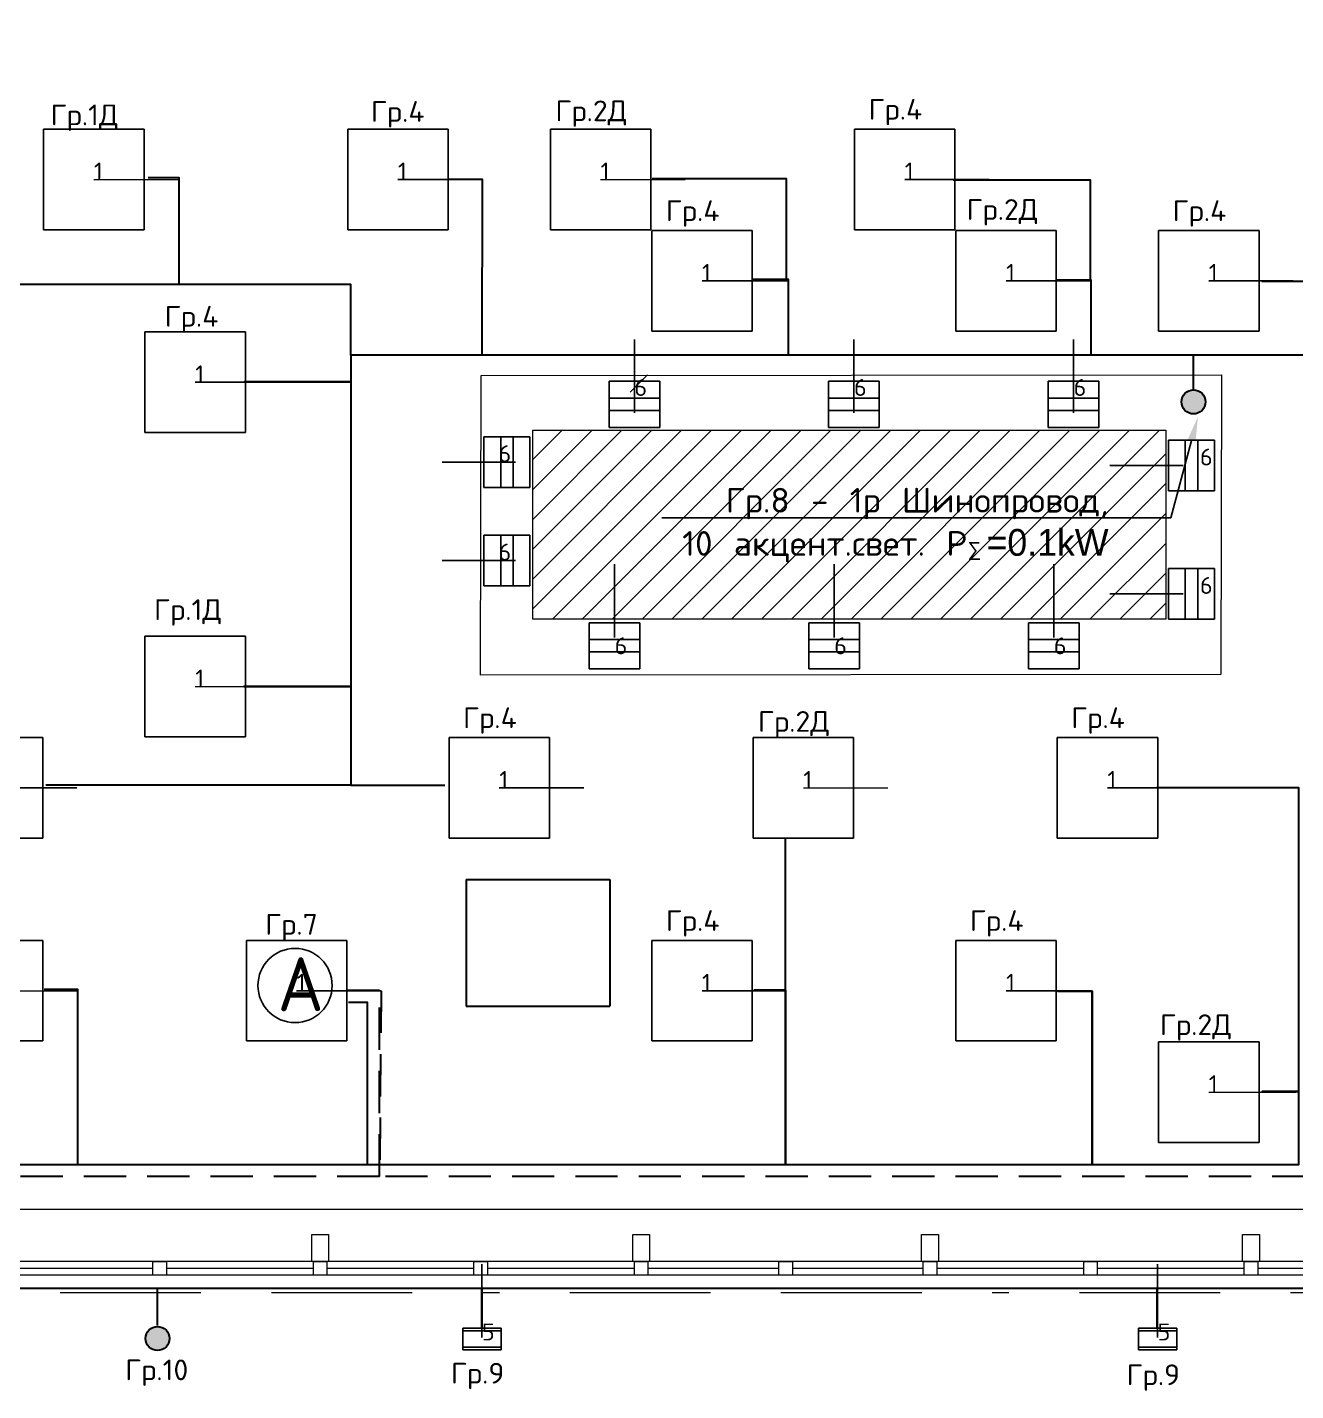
# Model space of a CAD drawing. Header units: metres. Extents: x -472 to 201, y -446 to -235.
# Drawn here: x -449.94 to -442.43, y -330.41 to -322.34 of the extents above; entities that cross this region are included whole.
import ezdxf
from ezdxf import colors
from ezdxf.entities.mleader import LeaderData, LeaderLine
from ezdxf.math import Vec2, Vec3

# ---------------------------------------------------------------- set-up
doc = ezdxf.new("R2010")
doc.units = ezdxf.units.M
doc.header["$MEASUREMENT"] = 0
doc.linetypes.add('( Border )', pattern=[1.751, 0.5, -0.25, 0.5, -0.25, 0.001, -0.25])
doc.linetypes.add('( Hidden )', pattern=[0.375, 0.25, -0.125])
doc.layers.add('_Электрика', color=7, linetype='Continuous', lineweight=15)
for name, color, linetype in [('DLXLUM', 220, 'Continuous'), ('DLXLUMEX', 220, 'Continuous'), ('Электрика', 7, 'Continuous')]:
    doc.layers.add(name, color=color, linetype=linetype)
doc.styles.get("Standard").update_dxf_attribs({"font": 'txt.shx'})

# ---------------------------------------------------------------- blocks, each defined once
blk = doc.blocks.new('*U15')
at = {"color": 7, "linetype": 'Continuous', "lineweight": 30}
for p, q in [((-0.425, 0.375), (-0.425, -0.375)), ((-0.425, 0.375), (0.425, 0.375)), ((0.425, 0.375), (0.425, -0.375)), ((-0.425, -0.375), (0.425, -0.375))]:
    blk.add_line(p, q, dxfattribs=at)
blk = doc.blocks.new('*U144')
for p, q in [((297.5, 297.5), (-297.5, 297.5)), ((-297.5, 297.5), (-297.5, -297.5)), ((-297.5, 297.5), (-297.5, -297.5)), ((-297.5, -297.5), (-297.5, 297.5)), ((-297.5, 297.5), (-297.5, 297.5)), ((297.5, 297.5), (-297.5, 297.5)), ((-297.5, 297.5), (-297.5, 297.5)), ((-297.5, 297.5), (297.5, 297.5)), ((-297.5, -297.5), (-297.5, 297.5)), ((-297.5, 297.5), (297.5, 297.5)), ((297.5, -297.5), (297.5, 297.5)), ((297.5, 297.5), (297.5, 297.5)), ((297.5, -297.5), (297.5, 297.5)), ((297.5, 297.5), (297.5, 297.5)), ((297.5, 297.5), (297.5, -297.5)), ((297.5, 297.5), (297.5, -297.5)), ((-297.5, -297.5), (297.5, -297.5)), ((-297.5, -297.5), (-297.5, -297.5)), ((-297.5, -297.5), (297.5, -297.5)), ((297.5, -297.5), (-297.5, -297.5)), ((-297.5, -297.5), (-297.5, -297.5)), ((297.5, -297.5), (-297.5, -297.5)), ((297.5, -297.5), (297.5, -297.5)), ((297.5, -297.5), (297.5, -297.5))]:
    blk.add_line(p, q)
at = {"color": 1}
blk.add_line((0, 0), (500, 0), dxfattribs=at)
at = {"layer": 'DLXLUMEX', "color": 7}
blk.add_text('1', height=100, dxfattribs=at).set_placement((0, 0))
blk = doc.blocks.new('*U145')
for p, q in [((297.5, 297.5), (-297.5, 297.5)), ((-297.5, 297.5), (-297.5, -297.5)), ((-297.5, 297.5), (-297.5, -297.5)), ((-297.5, -297.5), (-297.5, 297.5)), ((-297.5, 297.5), (-297.5, 297.5)), ((297.5, 297.5), (-297.5, 297.5)), ((-297.5, 297.5), (-297.5, 297.5)), ((-297.5, 297.5), (297.5, 297.5)), ((-297.5, -297.5), (-297.5, 297.5)), ((-297.5, 297.5), (297.5, 297.5)), ((297.5, -297.5), (297.5, 297.5)), ((297.5, 297.5), (297.5, 297.5)), ((297.5, -297.5), (297.5, 297.5)), ((297.5, 297.5), (297.5, 297.5)), ((297.5, 297.5), (297.5, -297.5)), ((297.5, 297.5), (297.5, -297.5)), ((-297.5, -297.5), (297.5, -297.5)), ((-297.5, -297.5), (-297.5, -297.5)), ((-297.5, -297.5), (297.5, -297.5)), ((297.5, -297.5), (-297.5, -297.5)), ((-297.5, -297.5), (-297.5, -297.5)), ((297.5, -297.5), (-297.5, -297.5)), ((297.5, -297.5), (297.5, -297.5)), ((297.5, -297.5), (297.5, -297.5))]:
    blk.add_line(p, q)
at = {"color": 1}
blk.add_line((0, 0), (500, 0), dxfattribs=at)
at = {"layer": 'DLXLUMEX', "color": 7}
blk.add_text('1', height=100, dxfattribs=at).set_placement((0, 0))
blk = doc.blocks.new('*U162')
for p, q in [((297.5, 297.5), (-297.5, 297.5)), ((-297.5, 297.5), (-297.5, -297.5)), ((-297.5, 297.5), (-297.5, -297.5)), ((-297.5, -297.5), (-297.5, 297.5)), ((-297.5, 297.5), (-297.5, 297.5)), ((297.5, 297.5), (-297.5, 297.5)), ((-297.5, 297.5), (-297.5, 297.5)), ((-297.5, 297.5), (297.5, 297.5)), ((-297.5, -297.5), (-297.5, 297.5)), ((-297.5, 297.5), (297.5, 297.5)), ((297.5, -297.5), (297.5, 297.5)), ((297.5, 297.5), (297.5, 297.5)), ((297.5, -297.5), (297.5, 297.5)), ((297.5, 297.5), (297.5, 297.5)), ((297.5, 297.5), (297.5, -297.5)), ((297.5, 297.5), (297.5, -297.5)), ((-297.5, -297.5), (297.5, -297.5)), ((-297.5, -297.5), (-297.5, -297.5)), ((-297.5, -297.5), (297.5, -297.5)), ((297.5, -297.5), (-297.5, -297.5)), ((-297.5, -297.5), (-297.5, -297.5)), ((297.5, -297.5), (-297.5, -297.5)), ((297.5, -297.5), (297.5, -297.5)), ((297.5, -297.5), (297.5, -297.5))]:
    blk.add_line(p, q)
at = {"color": 1}
blk.add_line((0, 0), (500, 0), dxfattribs=at)
at = {"layer": 'DLXLUMEX', "color": 7}
blk.add_text('1', height=100, dxfattribs=at).set_placement((0, 0))
blk = doc.blocks.new('*U167')
for p, q in [((297.5, 297.5), (-297.5, 297.5)), ((-297.5, 297.5), (-297.5, -297.5)), ((-297.5, 297.5), (-297.5, -297.5)), ((-297.5, -297.5), (-297.5, 297.5)), ((-297.5, 297.5), (-297.5, 297.5)), ((297.5, 297.5), (-297.5, 297.5)), ((-297.5, 297.5), (-297.5, 297.5)), ((-297.5, 297.5), (297.5, 297.5)), ((-297.5, -297.5), (-297.5, 297.5)), ((-297.5, 297.5), (297.5, 297.5)), ((297.5, -297.5), (297.5, 297.5)), ((297.5, 297.5), (297.5, 297.5)), ((297.5, -297.5), (297.5, 297.5)), ((297.5, 297.5), (297.5, 297.5)), ((297.5, 297.5), (297.5, -297.5)), ((297.5, 297.5), (297.5, -297.5)), ((-297.5, -297.5), (297.5, -297.5)), ((-297.5, -297.5), (-297.5, -297.5)), ((-297.5, -297.5), (297.5, -297.5)), ((297.5, -297.5), (-297.5, -297.5)), ((-297.5, -297.5), (-297.5, -297.5)), ((297.5, -297.5), (-297.5, -297.5)), ((297.5, -297.5), (297.5, -297.5)), ((297.5, -297.5), (297.5, -297.5))]:
    blk.add_line(p, q)
at = {"color": 1}
blk.add_line((0, 0), (500, 0), dxfattribs=at)
at = {"layer": 'DLXLUMEX', "color": 7}
blk.add_text('1', height=100, dxfattribs=at).set_placement((0, 0))
blk = doc.blocks.new('*U202')
for p, q in [((297.5, 297.5), (-297.5, 297.5)), ((-297.5, 297.5), (-297.5, -297.5)), ((-297.5, 297.5), (-297.5, -297.5)), ((-297.5, -297.5), (-297.5, 297.5)), ((-297.5, 297.5), (-297.5, 297.5)), ((297.5, 297.5), (-297.5, 297.5)), ((-297.5, 297.5), (-297.5, 297.5)), ((-297.5, 297.5), (297.5, 297.5)), ((-297.5, -297.5), (-297.5, 297.5)), ((-297.5, 297.5), (297.5, 297.5)), ((297.5, -297.5), (297.5, 297.5)), ((297.5, 297.5), (297.5, 297.5)), ((297.5, -297.5), (297.5, 297.5)), ((297.5, 297.5), (297.5, 297.5)), ((297.5, 297.5), (297.5, -297.5)), ((297.5, 297.5), (297.5, -297.5)), ((-297.5, -297.5), (297.5, -297.5)), ((-297.5, -297.5), (-297.5, -297.5)), ((-297.5, -297.5), (297.5, -297.5)), ((297.5, -297.5), (-297.5, -297.5)), ((-297.5, -297.5), (-297.5, -297.5)), ((297.5, -297.5), (-297.5, -297.5)), ((297.5, -297.5), (297.5, -297.5)), ((297.5, -297.5), (297.5, -297.5))]:
    blk.add_line(p, q)
at = {"color": 1}
blk.add_line((0, 0), (500, 0), dxfattribs=at)
at = {"layer": 'DLXLUMEX', "color": 7}
blk.add_text('1', height=100, dxfattribs=at).set_placement((0, 0))
blk = doc.blocks.new('*U203')
for p, q in [((297.5, 297.5), (-297.5, 297.5)), ((-297.5, 297.5), (-297.5, -297.5)), ((-297.5, 297.5), (-297.5, -297.5)), ((-297.5, -297.5), (-297.5, 297.5)), ((-297.5, 297.5), (-297.5, 297.5)), ((297.5, 297.5), (-297.5, 297.5)), ((-297.5, 297.5), (-297.5, 297.5)), ((-297.5, 297.5), (297.5, 297.5)), ((-297.5, -297.5), (-297.5, 297.5)), ((-297.5, 297.5), (297.5, 297.5)), ((297.5, -297.5), (297.5, 297.5)), ((297.5, 297.5), (297.5, 297.5)), ((297.5, -297.5), (297.5, 297.5)), ((297.5, 297.5), (297.5, 297.5)), ((297.5, 297.5), (297.5, -297.5)), ((297.5, 297.5), (297.5, -297.5)), ((-297.5, -297.5), (297.5, -297.5)), ((-297.5, -297.5), (-297.5, -297.5)), ((-297.5, -297.5), (297.5, -297.5)), ((297.5, -297.5), (-297.5, -297.5)), ((-297.5, -297.5), (-297.5, -297.5)), ((297.5, -297.5), (-297.5, -297.5)), ((297.5, -297.5), (297.5, -297.5)), ((297.5, -297.5), (297.5, -297.5))]:
    blk.add_line(p, q)
at = {"color": 1}
blk.add_line((0, 0), (500, 0), dxfattribs=at)
at = {"layer": 'DLXLUMEX', "color": 7}
blk.add_text('1', height=100, dxfattribs=at).set_placement((0, 0))
blk = doc.blocks.new('*U204')
for p, q in [((297.5, 297.5), (-297.5, 297.5)), ((-297.5, 297.5), (-297.5, -297.5)), ((-297.5, 297.5), (-297.5, -297.5)), ((-297.5, -297.5), (-297.5, 297.5)), ((-297.5, 297.5), (-297.5, 297.5)), ((297.5, 297.5), (-297.5, 297.5)), ((-297.5, 297.5), (-297.5, 297.5)), ((-297.5, 297.5), (297.5, 297.5)), ((-297.5, -297.5), (-297.5, 297.5)), ((-297.5, 297.5), (297.5, 297.5)), ((297.5, -297.5), (297.5, 297.5)), ((297.5, 297.5), (297.5, 297.5)), ((297.5, -297.5), (297.5, 297.5)), ((297.5, 297.5), (297.5, 297.5)), ((297.5, 297.5), (297.5, -297.5)), ((297.5, 297.5), (297.5, -297.5)), ((-297.5, -297.5), (297.5, -297.5)), ((-297.5, -297.5), (-297.5, -297.5)), ((-297.5, -297.5), (297.5, -297.5)), ((297.5, -297.5), (-297.5, -297.5)), ((-297.5, -297.5), (-297.5, -297.5)), ((297.5, -297.5), (-297.5, -297.5)), ((297.5, -297.5), (297.5, -297.5)), ((297.5, -297.5), (297.5, -297.5))]:
    blk.add_line(p, q)
at = {"color": 1}
blk.add_line((0, 0), (500, 0), dxfattribs=at)
at = {"layer": 'DLXLUMEX', "color": 7}
blk.add_text('1', height=100, dxfattribs=at).set_placement((0, 0))
blk = doc.blocks.new('*U205')
for p, q in [((297.5, 297.5), (-297.5, 297.5)), ((-297.5, 297.5), (-297.5, -297.5)), ((-297.5, 297.5), (-297.5, -297.5)), ((-297.5, -297.5), (-297.5, 297.5)), ((-297.5, 297.5), (-297.5, 297.5)), ((297.5, 297.5), (-297.5, 297.5)), ((-297.5, 297.5), (-297.5, 297.5)), ((-297.5, 297.5), (297.5, 297.5)), ((-297.5, -297.5), (-297.5, 297.5)), ((-297.5, 297.5), (297.5, 297.5)), ((297.5, -297.5), (297.5, 297.5)), ((297.5, 297.5), (297.5, 297.5)), ((297.5, -297.5), (297.5, 297.5)), ((297.5, 297.5), (297.5, 297.5)), ((297.5, 297.5), (297.5, -297.5)), ((297.5, 297.5), (297.5, -297.5)), ((-297.5, -297.5), (297.5, -297.5)), ((-297.5, -297.5), (-297.5, -297.5)), ((-297.5, -297.5), (297.5, -297.5)), ((297.5, -297.5), (-297.5, -297.5)), ((-297.5, -297.5), (-297.5, -297.5)), ((297.5, -297.5), (-297.5, -297.5)), ((297.5, -297.5), (297.5, -297.5)), ((297.5, -297.5), (297.5, -297.5))]:
    blk.add_line(p, q)
at = {"color": 1}
blk.add_line((0, 0), (500, 0), dxfattribs=at)
at = {"layer": 'DLXLUMEX', "color": 7}
blk.add_text('1', height=100, dxfattribs=at).set_placement((0, 0))
blk = doc.blocks.new('*U206')
for p, q in [((297.5, 297.5), (-297.5, 297.5)), ((-297.5, 297.5), (-297.5, -297.5)), ((-297.5, 297.5), (-297.5, -297.5)), ((-297.5, -297.5), (-297.5, 297.5)), ((-297.5, 297.5), (-297.5, 297.5)), ((297.5, 297.5), (-297.5, 297.5)), ((-297.5, 297.5), (-297.5, 297.5)), ((-297.5, 297.5), (297.5, 297.5)), ((-297.5, -297.5), (-297.5, 297.5)), ((-297.5, 297.5), (297.5, 297.5)), ((297.5, -297.5), (297.5, 297.5)), ((297.5, 297.5), (297.5, 297.5)), ((297.5, -297.5), (297.5, 297.5)), ((297.5, 297.5), (297.5, 297.5)), ((297.5, 297.5), (297.5, -297.5)), ((297.5, 297.5), (297.5, -297.5)), ((-297.5, -297.5), (297.5, -297.5)), ((-297.5, -297.5), (-297.5, -297.5)), ((-297.5, -297.5), (297.5, -297.5)), ((297.5, -297.5), (-297.5, -297.5)), ((-297.5, -297.5), (-297.5, -297.5)), ((297.5, -297.5), (-297.5, -297.5)), ((297.5, -297.5), (297.5, -297.5)), ((297.5, -297.5), (297.5, -297.5))]:
    blk.add_line(p, q)
at = {"color": 1}
blk.add_line((0, 0), (500, 0), dxfattribs=at)
at = {"layer": 'DLXLUMEX', "color": 7}
blk.add_text('1', height=100, dxfattribs=at).set_placement((0, 0))
blk = doc.blocks.new('*U207')
for p, q in [((297.5, 297.5), (-297.5, 297.5)), ((-297.5, 297.5), (-297.5, -297.5)), ((-297.5, 297.5), (-297.5, -297.5)), ((-297.5, -297.5), (-297.5, 297.5)), ((-297.5, 297.5), (-297.5, 297.5)), ((297.5, 297.5), (-297.5, 297.5)), ((-297.5, 297.5), (-297.5, 297.5)), ((-297.5, 297.5), (297.5, 297.5)), ((-297.5, -297.5), (-297.5, 297.5)), ((-297.5, 297.5), (297.5, 297.5)), ((297.5, -297.5), (297.5, 297.5)), ((297.5, 297.5), (297.5, 297.5)), ((297.5, -297.5), (297.5, 297.5)), ((297.5, 297.5), (297.5, 297.5)), ((297.5, 297.5), (297.5, -297.5)), ((297.5, 297.5), (297.5, -297.5)), ((-297.5, -297.5), (297.5, -297.5)), ((-297.5, -297.5), (-297.5, -297.5)), ((-297.5, -297.5), (297.5, -297.5)), ((297.5, -297.5), (-297.5, -297.5)), ((-297.5, -297.5), (-297.5, -297.5)), ((297.5, -297.5), (-297.5, -297.5)), ((297.5, -297.5), (297.5, -297.5)), ((297.5, -297.5), (297.5, -297.5))]:
    blk.add_line(p, q)
at = {"color": 1}
blk.add_line((0, 0), (500, 0), dxfattribs=at)
at = {"layer": 'DLXLUMEX', "color": 7}
blk.add_text('1', height=100, dxfattribs=at).set_placement((0, 0))
blk = doc.blocks.new('*U208')
for p, q in [((297.5, 297.5), (-297.5, 297.5)), ((-297.5, 297.5), (-297.5, -297.5)), ((-297.5, 297.5), (-297.5, -297.5)), ((-297.5, -297.5), (-297.5, 297.5)), ((-297.5, 297.5), (-297.5, 297.5)), ((297.5, 297.5), (-297.5, 297.5)), ((-297.5, 297.5), (-297.5, 297.5)), ((-297.5, 297.5), (297.5, 297.5)), ((-297.5, -297.5), (-297.5, 297.5)), ((-297.5, 297.5), (297.5, 297.5)), ((297.5, -297.5), (297.5, 297.5)), ((297.5, 297.5), (297.5, 297.5)), ((297.5, -297.5), (297.5, 297.5)), ((297.5, 297.5), (297.5, 297.5)), ((297.5, 297.5), (297.5, -297.5)), ((297.5, 297.5), (297.5, -297.5)), ((-297.5, -297.5), (297.5, -297.5)), ((-297.5, -297.5), (-297.5, -297.5)), ((-297.5, -297.5), (297.5, -297.5)), ((297.5, -297.5), (-297.5, -297.5)), ((-297.5, -297.5), (-297.5, -297.5)), ((297.5, -297.5), (-297.5, -297.5)), ((297.5, -297.5), (297.5, -297.5)), ((297.5, -297.5), (297.5, -297.5))]:
    blk.add_line(p, q)
at = {"color": 1}
blk.add_line((0, 0), (500, 0), dxfattribs=at)
at = {"layer": 'DLXLUMEX', "color": 7}
blk.add_text('1', height=100, dxfattribs=at).set_placement((0, 0))
blk = doc.blocks.new('*U20')
for p, q in [((297.5, 297.5), (-297.5, 297.5)), ((-297.5, 297.5), (-297.5, -297.5)), ((-297.5, 297.5), (-297.5, -297.5)), ((-297.5, -297.5), (-297.5, 297.5)), ((-297.5, 297.5), (-297.5, 297.5)), ((297.5, 297.5), (-297.5, 297.5)), ((-297.5, 297.5), (-297.5, 297.5)), ((-297.5, 297.5), (297.5, 297.5)), ((-297.5, -297.5), (-297.5, 297.5)), ((-297.5, 297.5), (297.5, 297.5)), ((297.5, -297.5), (297.5, 297.5)), ((297.5, 297.5), (297.5, 297.5)), ((297.5, -297.5), (297.5, 297.5)), ((297.5, 297.5), (297.5, 297.5)), ((297.5, 297.5), (297.5, -297.5)), ((297.5, 297.5), (297.5, -297.5)), ((-297.5, -297.5), (297.5, -297.5)), ((-297.5, -297.5), (-297.5, -297.5)), ((-297.5, -297.5), (297.5, -297.5)), ((297.5, -297.5), (-297.5, -297.5)), ((-297.5, -297.5), (-297.5, -297.5)), ((297.5, -297.5), (-297.5, -297.5)), ((297.5, -297.5), (297.5, -297.5)), ((297.5, -297.5), (297.5, -297.5))]:
    blk.add_line(p, q)
at = {"color": 1}
blk.add_line((0, 0), (500, 0), dxfattribs=at)
at = {"layer": 'DLXLUMEX', "color": 7}
blk.add_text('1', height=100, dxfattribs=at).set_placement((0, 0))
blk = doc.blocks.new('*U21')
for p, q in [((297.5, 297.5), (-297.5, 297.5)), ((-297.5, 297.5), (-297.5, -297.5)), ((-297.5, 297.5), (-297.5, -297.5)), ((-297.5, -297.5), (-297.5, 297.5)), ((-297.5, 297.5), (-297.5, 297.5)), ((297.5, 297.5), (-297.5, 297.5)), ((-297.5, 297.5), (-297.5, 297.5)), ((-297.5, 297.5), (297.5, 297.5)), ((-297.5, -297.5), (-297.5, 297.5)), ((-297.5, 297.5), (297.5, 297.5)), ((297.5, -297.5), (297.5, 297.5)), ((297.5, 297.5), (297.5, 297.5)), ((297.5, -297.5), (297.5, 297.5)), ((297.5, 297.5), (297.5, 297.5)), ((297.5, 297.5), (297.5, -297.5)), ((297.5, 297.5), (297.5, -297.5)), ((-297.5, -297.5), (297.5, -297.5)), ((-297.5, -297.5), (-297.5, -297.5)), ((-297.5, -297.5), (297.5, -297.5)), ((297.5, -297.5), (-297.5, -297.5)), ((-297.5, -297.5), (-297.5, -297.5)), ((297.5, -297.5), (-297.5, -297.5)), ((297.5, -297.5), (297.5, -297.5)), ((297.5, -297.5), (297.5, -297.5))]:
    blk.add_line(p, q)
at = {"color": 1}
blk.add_line((0, 0), (500, 0), dxfattribs=at)
at = {"layer": 'DLXLUMEX', "color": 7}
blk.add_text('1', height=100, dxfattribs=at).set_placement((0, 0))
blk = doc.blocks.new('*U22')
for p, q in [((297.5, 297.5), (-297.5, 297.5)), ((-297.5, 297.5), (-297.5, -297.5)), ((-297.5, 297.5), (-297.5, -297.5)), ((-297.5, -297.5), (-297.5, 297.5)), ((-297.5, 297.5), (-297.5, 297.5)), ((297.5, 297.5), (-297.5, 297.5)), ((-297.5, 297.5), (-297.5, 297.5)), ((-297.5, 297.5), (297.5, 297.5)), ((-297.5, 297.5), (297.5, 297.5)), ((-297.5, -297.5), (-297.5, 297.5)), ((297.5, -297.5), (297.5, 297.5)), ((297.5, 297.5), (297.5, 297.5)), ((297.5, 297.5), (297.5, 297.5)), ((297.5, 297.5), (297.5, -297.5)), ((297.5, -297.5), (297.5, 297.5)), ((297.5, 297.5), (297.5, -297.5)), ((-297.5, -297.5), (297.5, -297.5)), ((-297.5, -297.5), (-297.5, -297.5)), ((-297.5, -297.5), (297.5, -297.5)), ((297.5, -297.5), (-297.5, -297.5)), ((-297.5, -297.5), (-297.5, -297.5)), ((297.5, -297.5), (-297.5, -297.5)), ((297.5, -297.5), (297.5, -297.5)), ((297.5, -297.5), (297.5, -297.5))]:
    blk.add_line(p, q)
at = {"color": 1}
blk.add_line((0, 0), (500, 0), dxfattribs=at)
at = {"layer": 'DLXLUMEX', "color": 7}
blk.add_text('1', height=100, dxfattribs=at).set_placement((0, 0))
blk = doc.blocks.new('*U39')
at = {"color": 1}
blk.add_line((0, -100), (0, 333), dxfattribs=at)
for p, q in [((150, 86.6), (-150, 86.6)), ((-150, 86.6), (-150, -86.6)), ((-150, -86.6), (-150, 86.6)), ((-150, 86.6), (-150, -13.4)), ((-150, -13.4), (-150, 86.6)), ((-150, 86.6), (150, 86.6)), ((150, -86.6), (150, 86.6)), ((150, 86.6), (150, -13.4)), ((150, -13.4), (150, 86.6)), ((150, 86.6), (150, -86.6)), ((-150, -13.4), (-150, -186.6)), ((150, -13.4), (-150, -13.4)), ((-150, -186.6), (-150, -13.4)), ((-150, -13.4), (150, -13.4)), ((150, -186.6), (150, -13.4)), ((150, -13.4), (150, -186.6)), ((-150, -86.6), (150, -86.6)), ((150, -86.6), (-150, -86.6)), ((-150, -86.6), (-150, -186.6)), ((-150, -186.6), (-150, -86.6)), ((150, -186.6), (150, -86.6)), ((150, -86.6), (150, -186.6)), ((-150, -186.6), (150, -186.6)), ((150, -186.6), (-150, -186.6))]:
    blk.add_line(p, q)
at = {"layer": 'DLXLUMEX', "color": 7}
blk.add_text('6', height=100, dxfattribs=at).set_placement((0, 0))
blk = doc.blocks.new('*U40')
at = {"color": 1}
blk.add_line((0, -100), (0, 333), dxfattribs=at)
for p, q in [((150, 86.6), (-150, 86.6)), ((-150, 86.6), (-150, -86.6)), ((-150, -86.6), (-150, 86.6)), ((-150, 86.6), (-150, -13.4)), ((-150, -13.4), (-150, 86.6)), ((-150, 86.6), (150, 86.6)), ((150, -86.6), (150, 86.6)), ((150, 86.6), (150, -13.4)), ((150, -13.4), (150, 86.6)), ((150, 86.6), (150, -86.6)), ((-150, -13.4), (-150, -186.6)), ((150, -13.4), (-150, -13.4)), ((-150, -186.6), (-150, -13.4)), ((-150, -13.4), (150, -13.4)), ((150, -186.6), (150, -13.4)), ((150, -13.4), (150, -186.6)), ((-150, -86.6), (150, -86.6)), ((150, -86.6), (-150, -86.6)), ((-150, -86.6), (-150, -186.6)), ((-150, -186.6), (-150, -86.6)), ((150, -186.6), (150, -86.6)), ((150, -86.6), (150, -186.6)), ((-150, -186.6), (150, -186.6)), ((150, -186.6), (-150, -186.6))]:
    blk.add_line(p, q)
at = {"layer": 'DLXLUMEX', "color": 7}
blk.add_text('6', height=100, dxfattribs=at).set_placement((0, 0))
blk = doc.blocks.new('*U42')
at = {"color": 1}
blk.add_line((0, -100), (0, 333), dxfattribs=at)
for p, q in [((150, 86.6), (-150, 86.6)), ((-150, 86.6), (-150, -86.6)), ((-150, -86.6), (-150, 86.6)), ((-150, 86.6), (-150, -13.4)), ((-150, -13.4), (-150, 86.6)), ((-150, 86.6), (150, 86.6)), ((150, -86.6), (150, 86.6)), ((150, 86.6), (150, -13.4)), ((150, -13.4), (150, 86.6)), ((150, 86.6), (150, -86.6)), ((-150, -13.4), (-150, -186.6)), ((150, -13.4), (-150, -13.4)), ((-150, -186.6), (-150, -13.4)), ((-150, -13.4), (150, -13.4)), ((150, -186.6), (150, -13.4)), ((150, -13.4), (150, -186.6)), ((-150, -86.6), (150, -86.6)), ((150, -86.6), (-150, -86.6)), ((-150, -86.6), (-150, -186.6)), ((-150, -186.6), (-150, -86.6)), ((150, -186.6), (150, -86.6)), ((150, -86.6), (150, -186.6)), ((-150, -186.6), (150, -186.6)), ((150, -186.6), (-150, -186.6))]:
    blk.add_line(p, q)
at = {"layer": 'DLXLUMEX', "color": 7}
blk.add_text('6', height=100, dxfattribs=at).set_placement((0, 0))
blk = doc.blocks.new('*U43')
at = {"color": 1}
blk.add_line((0, 100), (0, 533), dxfattribs=at)
for p, q in [((-150, 86.6), (-150, 186.6)), ((-150, 186.6), (-150, 13.4)), ((150, 186.6), (-150, 186.6)), ((-150, 186.6), (-150, 86.6)), ((-150, 13.4), (-150, 186.6)), ((-150, 186.6), (150, 186.6)), ((150, 86.6), (150, 186.6)), ((150, 13.4), (150, 186.6)), ((150, 186.6), (150, 86.6)), ((150, 186.6), (150, 13.4)), ((150, 86.6), (-150, 86.6)), ((-150, 86.6), (-150, -86.6)), ((-150, -86.6), (-150, 86.6)), ((-150, 86.6), (150, 86.6)), ((150, -86.6), (150, 86.6)), ((150, 86.6), (150, -86.6)), ((-150, 13.4), (150, 13.4)), ((-150, -86.6), (-150, 13.4)), ((-150, 13.4), (-150, -86.6)), ((150, 13.4), (-150, 13.4)), ((150, 13.4), (150, -86.6)), ((150, -86.6), (150, 13.4)), ((-150, -86.6), (150, -86.6)), ((150, -86.6), (-150, -86.6))]:
    blk.add_line(p, q)
at = {"layer": 'DLXLUMEX', "color": 7}
blk.add_text('6', height=100, dxfattribs=at).set_placement((0, 0))
blk = doc.blocks.new('*U44')
at = {"color": 1}
blk.add_line((0, 100), (0, 533), dxfattribs=at)
for p, q in [((-150, 86.6), (-150, 186.6)), ((-150, 186.6), (-150, 13.4)), ((150, 186.6), (-150, 186.6)), ((-150, 186.6), (-150, 86.6)), ((-150, 13.4), (-150, 186.6)), ((-150, 186.6), (150, 186.6)), ((150, 86.6), (150, 186.6)), ((150, 13.4), (150, 186.6)), ((150, 186.6), (150, 86.6)), ((150, 186.6), (150, 13.4)), ((150, 86.6), (-150, 86.6)), ((-150, 86.6), (-150, -86.6)), ((-150, -86.6), (-150, 86.6)), ((-150, 86.6), (150, 86.6)), ((150, -86.6), (150, 86.6)), ((150, 86.6), (150, -86.6)), ((-150, 13.4), (150, 13.4)), ((-150, -86.6), (-150, 13.4)), ((-150, 13.4), (-150, -86.6)), ((150, 13.4), (-150, 13.4)), ((150, 13.4), (150, -86.6)), ((150, -86.6), (150, 13.4)), ((-150, -86.6), (150, -86.6)), ((150, -86.6), (-150, -86.6))]:
    blk.add_line(p, q)
at = {"layer": 'DLXLUMEX', "color": 7}
blk.add_text('6', height=100, dxfattribs=at).set_placement((0, 0))
blk = doc.blocks.new('*U45')
at = {"color": 1}
blk.add_line((0, 100), (0, 533), dxfattribs=at)
for p, q in [((-150, 86.6), (-150, 186.6)), ((-150, 186.6), (-150, 13.4)), ((150, 186.6), (-150, 186.6)), ((-150, 186.6), (-150, 86.6)), ((-150, 13.4), (-150, 186.6)), ((-150, 186.6), (150, 186.6)), ((150, 86.6), (150, 186.6)), ((150, 13.4), (150, 186.6)), ((150, 186.6), (150, 86.6)), ((150, 186.6), (150, 13.4)), ((150, 86.6), (-150, 86.6)), ((-150, 86.6), (-150, -86.6)), ((-150, -86.6), (-150, 86.6)), ((-150, 86.6), (150, 86.6)), ((150, -86.6), (150, 86.6)), ((150, 86.6), (150, -86.6)), ((-150, 13.4), (150, 13.4)), ((-150, -86.6), (-150, 13.4)), ((-150, 13.4), (-150, -86.6)), ((150, 13.4), (-150, 13.4)), ((150, 13.4), (150, -86.6)), ((150, -86.6), (150, 13.4)), ((-150, -86.6), (150, -86.6)), ((150, -86.6), (-150, -86.6))]:
    blk.add_line(p, q)
at = {"layer": 'DLXLUMEX', "color": 7}
blk.add_text('6', height=100, dxfattribs=at).set_placement((0, 0))
blk = doc.blocks.new('*U46')
for p, q in [((-186.6, 150), (-186.6, -150)), ((-86.6, 150), (-186.6, 150)), ((-186.6, 150), (-86.6, 150)), ((-13.4, 150), (-186.6, 150)), ((-186.6, -150), (-186.6, 150)), ((-186.6, 150), (-13.4, 150)), ((86.6, 150), (-86.6, 150)), ((-86.6, 150), (-86.6, -150)), ((-86.6, -150), (-86.6, 150)), ((-86.6, 150), (86.6, 150)), ((-13.4, -150), (-13.4, 150)), ((-13.4, 150), (86.6, 150)), ((86.6, 150), (-13.4, 150)), ((-13.4, 150), (-13.4, -150)), ((86.6, -150), (86.6, 150)), ((86.6, 150), (86.6, -150)), ((-186.6, -150), (-13.4, -150)), ((-86.6, -150), (-186.6, -150)), ((-186.6, -150), (-86.6, -150)), ((-13.4, -150), (-186.6, -150)), ((-86.6, -150), (86.6, -150)), ((86.6, -150), (-86.6, -150)), ((86.6, -150), (-13.4, -150)), ((-13.4, -150), (86.6, -150))]:
    blk.add_line(p, q)
at = {"color": 1}
blk.add_line((-100, 0), (-533, 0), dxfattribs=at)
at = {"layer": 'DLXLUMEX', "color": 7}
blk.add_text('6', height=100, dxfattribs=at).set_placement((0, 0))
blk = doc.blocks.new('*U47')
for p, q in [((-186.6, 150), (-186.6, -150)), ((-86.6, 150), (-186.6, 150)), ((-186.6, 150), (-86.6, 150)), ((-13.4, 150), (-186.6, 150)), ((-186.6, -150), (-186.6, 150)), ((-186.6, 150), (-13.4, 150)), ((86.6, 150), (-86.6, 150)), ((-86.6, 150), (-86.6, -150)), ((-86.6, -150), (-86.6, 150)), ((-86.6, 150), (86.6, 150)), ((-13.4, -150), (-13.4, 150)), ((-13.4, 150), (86.6, 150)), ((86.6, 150), (-13.4, 150)), ((-13.4, 150), (-13.4, -150)), ((86.6, -150), (86.6, 150)), ((86.6, 150), (86.6, -150)), ((-186.6, -150), (-13.4, -150)), ((-86.6, -150), (-186.6, -150)), ((-186.6, -150), (-86.6, -150)), ((-13.4, -150), (-186.6, -150)), ((-86.6, -150), (86.6, -150)), ((86.6, -150), (-86.6, -150)), ((86.6, -150), (-13.4, -150)), ((-13.4, -150), (86.6, -150))]:
    blk.add_line(p, q)
at = {"color": 1}
blk.add_line((-100, 0), (-533, 0), dxfattribs=at)
at = {"layer": 'DLXLUMEX', "color": 7}
blk.add_text('6', height=100, dxfattribs=at).set_placement((0, 0))
blk = doc.blocks.new('*U48')
for p, q in [((86.6, 150), (-86.6, 150)), ((-86.6, 150), (-86.6, -150)), ((-86.6, -150), (-86.6, 150)), ((-86.6, 150), (13.4, 150)), ((13.4, 150), (-86.6, 150)), ((-86.6, 150), (86.6, 150)), ((13.4, 150), (13.4, -150)), ((186.6, 150), (13.4, 150)), ((13.4, -150), (13.4, 150)), ((13.4, 150), (186.6, 150)), ((86.6, -150), (86.6, 150)), ((186.6, 150), (86.6, 150)), ((86.6, 150), (86.6, -150)), ((86.6, 150), (186.6, 150)), ((186.6, -150), (186.6, 150)), ((186.6, 150), (186.6, -150)), ((-86.6, -150), (86.6, -150)), ((86.6, -150), (-86.6, -150)), ((-86.6, -150), (13.4, -150)), ((13.4, -150), (-86.6, -150)), ((13.4, -150), (186.6, -150)), ((186.6, -150), (13.4, -150)), ((86.6, -150), (186.6, -150)), ((186.6, -150), (86.6, -150))]:
    blk.add_line(p, q)
at = {"color": 1}
blk.add_line((100, 0), (-333, 0), dxfattribs=at)
at = {"layer": 'DLXLUMEX', "color": 7}
blk.add_text('6', height=100, dxfattribs=at).set_placement((0, 0))
blk = doc.blocks.new('*U49')
for p, q in [((86.6, 150), (-86.6, 150)), ((-86.6, 150), (-86.6, -150)), ((-86.6, -150), (-86.6, 150)), ((-86.6, 150), (13.4, 150)), ((13.4, 150), (-86.6, 150)), ((-86.6, 150), (86.6, 150)), ((13.4, 150), (13.4, -150)), ((186.6, 150), (13.4, 150)), ((13.4, -150), (13.4, 150)), ((13.4, 150), (186.6, 150)), ((86.6, -150), (86.6, 150)), ((186.6, 150), (86.6, 150)), ((86.6, 150), (86.6, -150)), ((86.6, 150), (186.6, 150)), ((186.6, -150), (186.6, 150)), ((186.6, 150), (186.6, -150)), ((-86.6, -150), (86.6, -150)), ((86.6, -150), (-86.6, -150)), ((-86.6, -150), (13.4, -150)), ((13.4, -150), (-86.6, -150)), ((13.4, -150), (186.6, -150)), ((186.6, -150), (13.4, -150)), ((86.6, -150), (186.6, -150)), ((186.6, -150), (86.6, -150))]:
    blk.add_line(p, q)
at = {"color": 1}
blk.add_line((100, 0), (-333, 0), dxfattribs=at)
at = {"layer": 'DLXLUMEX', "color": 7}
blk.add_text('6', height=100, dxfattribs=at).set_placement((0, 0))
blk = doc.blocks.new('*U54')
for p, q in [((297.5, 297.5), (-297.5, 297.5)), ((-297.5, 297.5), (-297.5, -297.5)), ((-297.5, 297.5), (-297.5, -297.5)), ((-297.5, -297.5), (-297.5, 297.5)), ((-297.5, 297.5), (-297.5, 297.5)), ((297.5, 297.5), (-297.5, 297.5)), ((-297.5, 297.5), (-297.5, 297.5)), ((-297.5, 297.5), (297.5, 297.5)), ((-297.5, -297.5), (-297.5, 297.5)), ((-297.5, 297.5), (297.5, 297.5)), ((297.5, -297.5), (297.5, 297.5)), ((297.5, 297.5), (297.5, 297.5)), ((297.5, -297.5), (297.5, 297.5)), ((297.5, 297.5), (297.5, 297.5)), ((297.5, 297.5), (297.5, -297.5)), ((297.5, 297.5), (297.5, -297.5)), ((-297.5, -297.5), (297.5, -297.5)), ((-297.5, -297.5), (-297.5, -297.5)), ((-297.5, -297.5), (297.5, -297.5)), ((297.5, -297.5), (-297.5, -297.5)), ((-297.5, -297.5), (-297.5, -297.5)), ((297.5, -297.5), (-297.5, -297.5)), ((297.5, -297.5), (297.5, -297.5)), ((297.5, -297.5), (297.5, -297.5))]:
    blk.add_line(p, q)
at = {"color": 1}
blk.add_line((0, 0), (500, 0), dxfattribs=at)
at = {"layer": 'DLXLUMEX', "color": 7}
blk.add_text('1', height=100, dxfattribs=at).set_placement((0, 0))
blk = doc.blocks.new('*U57')
for p, q in [((297.5, 297.5), (-297.5, 297.5)), ((-297.5, 297.5), (-297.5, -297.5)), ((-297.5, 297.5), (-297.5, -297.5)), ((-297.5, -297.5), (-297.5, 297.5)), ((-297.5, 297.5), (-297.5, 297.5)), ((297.5, 297.5), (-297.5, 297.5)), ((-297.5, 297.5), (-297.5, 297.5)), ((-297.5, 297.5), (297.5, 297.5)), ((-297.5, -297.5), (-297.5, 297.5)), ((-297.5, 297.5), (297.5, 297.5)), ((297.5, -297.5), (297.5, 297.5)), ((297.5, 297.5), (297.5, 297.5)), ((297.5, -297.5), (297.5, 297.5)), ((297.5, 297.5), (297.5, 297.5)), ((297.5, 297.5), (297.5, -297.5)), ((297.5, 297.5), (297.5, -297.5)), ((-297.5, -297.5), (297.5, -297.5)), ((-297.5, -297.5), (-297.5, -297.5)), ((-297.5, -297.5), (297.5, -297.5)), ((297.5, -297.5), (-297.5, -297.5)), ((-297.5, -297.5), (-297.5, -297.5)), ((297.5, -297.5), (-297.5, -297.5)), ((297.5, -297.5), (297.5, -297.5)), ((297.5, -297.5), (297.5, -297.5))]:
    blk.add_line(p, q)
at = {"color": 1}
blk.add_line((0, 0), (500, 0), dxfattribs=at)
at = {"layer": 'DLXLUMEX', "color": 7}
blk.add_text('1', height=100, dxfattribs=at).set_placement((0, 0))
blk = doc.blocks.new('*U58')
for p, q in [((297.5, 297.5), (-297.5, 297.5)), ((-297.5, 297.5), (-297.5, -297.5)), ((-297.5, 297.5), (-297.5, -297.5)), ((-297.5, -297.5), (-297.5, 297.5)), ((-297.5, 297.5), (-297.5, 297.5)), ((297.5, 297.5), (-297.5, 297.5)), ((-297.5, 297.5), (-297.5, 297.5)), ((-297.5, 297.5), (297.5, 297.5)), ((-297.5, -297.5), (-297.5, 297.5)), ((-297.5, 297.5), (297.5, 297.5)), ((297.5, -297.5), (297.5, 297.5)), ((297.5, 297.5), (297.5, 297.5)), ((297.5, -297.5), (297.5, 297.5)), ((297.5, 297.5), (297.5, 297.5)), ((297.5, 297.5), (297.5, -297.5)), ((297.5, 297.5), (297.5, -297.5)), ((-297.5, -297.5), (297.5, -297.5)), ((-297.5, -297.5), (-297.5, -297.5)), ((-297.5, -297.5), (297.5, -297.5)), ((297.5, -297.5), (-297.5, -297.5)), ((-297.5, -297.5), (-297.5, -297.5)), ((297.5, -297.5), (-297.5, -297.5)), ((297.5, -297.5), (297.5, -297.5)), ((297.5, -297.5), (297.5, -297.5))]:
    blk.add_line(p, q)
at = {"color": 1}
blk.add_line((0, 0), (500, 0), dxfattribs=at)
at = {"layer": 'DLXLUMEX', "color": 7}
blk.add_text('1', height=100, dxfattribs=at).set_placement((0, 0))
blk = doc.blocks.new('*U59')
for p, q in [((297.5, 297.5), (-297.5, 297.5)), ((-297.5, 297.5), (-297.5, -297.5)), ((-297.5, 297.5), (-297.5, -297.5)), ((-297.5, -297.5), (-297.5, 297.5)), ((-297.5, 297.5), (-297.5, 297.5)), ((297.5, 297.5), (-297.5, 297.5)), ((-297.5, 297.5), (-297.5, 297.5)), ((-297.5, 297.5), (297.5, 297.5)), ((-297.5, -297.5), (-297.5, 297.5)), ((-297.5, 297.5), (297.5, 297.5)), ((297.5, -297.5), (297.5, 297.5)), ((297.5, 297.5), (297.5, 297.5)), ((297.5, -297.5), (297.5, 297.5)), ((297.5, 297.5), (297.5, 297.5)), ((297.5, 297.5), (297.5, -297.5)), ((297.5, 297.5), (297.5, -297.5)), ((-297.5, -297.5), (297.5, -297.5)), ((-297.5, -297.5), (-297.5, -297.5)), ((-297.5, -297.5), (297.5, -297.5)), ((297.5, -297.5), (-297.5, -297.5)), ((-297.5, -297.5), (-297.5, -297.5)), ((297.5, -297.5), (-297.5, -297.5)), ((297.5, -297.5), (297.5, -297.5)), ((297.5, -297.5), (297.5, -297.5))]:
    blk.add_line(p, q)
at = {"color": 1}
blk.add_line((0, 0), (500, 0), dxfattribs=at)
at = {"layer": 'DLXLUMEX', "color": 7}
blk.add_text('1', height=100, dxfattribs=at).set_placement((0, 0))
blk = doc.blocks.new('*U121')
at = {"color": 1}
blk.add_line((0, 17.3), (0, 450.4), dxfattribs=at)
for p, q in [((-113.3, 73.6), (-113.3, -39)), ((-113.3, 56.3), (-113.3, 73.6)), ((113.3, 73.6), (-113.3, 73.6)), ((-113.3, 73.6), (-113.3, 56.3)), ((-113.3, -39), (-113.3, 73.6)), ((-113.3, 73.6), (113.3, 73.6)), ((113.3, 56.3), (-113.3, 56.3)), ((-113.3, 56.3), (-113.3, -56.3)), ((-113.3, -56.3), (-113.3, 56.3)), ((-113.3, 56.3), (113.3, 56.3)), ((113.3, 56.3), (113.3, 73.6)), ((113.3, 73.6), (113.3, 56.3)), ((113.3, -39), (113.3, 73.6)), ((113.3, 73.6), (113.3, -39)), ((113.3, -56.3), (113.3, 56.3)), ((113.3, 56.3), (113.3, -56.3)), ((-113.3, -39), (113.3, -39)), ((-113.3, -56.3), (-113.3, -39)), ((-113.3, -39), (-113.3, -56.3)), ((113.3, -39), (-113.3, -39)), ((-113.3, -56.3), (113.3, -56.3)), ((113.3, -56.3), (-113.3, -56.3)), ((113.3, -39), (113.3, -56.3)), ((113.3, -56.3), (113.3, -39))]:
    blk.add_line(p, q)
at = {"layer": 'DLXLUMEX', "color": 7}
blk.add_text('5', height=100, dxfattribs=at).set_placement((0, 0))
blk = doc.blocks.new('*U122')
at = {"color": 1}
blk.add_line((0, 17.3), (0, 450.4), dxfattribs=at)
for p, q in [((-113.3, 73.6), (-113.3, -39)), ((-113.3, 56.3), (-113.3, 73.6)), ((113.3, 73.6), (-113.3, 73.6)), ((-113.3, 73.6), (-113.3, 56.3)), ((-113.3, -39), (-113.3, 73.6)), ((-113.3, 73.6), (113.3, 73.6)), ((113.3, 56.3), (-113.3, 56.3)), ((-113.3, 56.3), (-113.3, -56.3)), ((-113.3, -56.3), (-113.3, 56.3)), ((-113.3, 56.3), (113.3, 56.3)), ((113.3, 56.3), (113.3, 73.6)), ((113.3, 73.6), (113.3, 56.3)), ((113.3, -39), (113.3, 73.6)), ((113.3, 73.6), (113.3, -39)), ((113.3, -56.3), (113.3, 56.3)), ((113.3, 56.3), (113.3, -56.3)), ((-113.3, -39), (113.3, -39)), ((-113.3, -56.3), (-113.3, -39)), ((-113.3, -39), (-113.3, -56.3)), ((113.3, -39), (-113.3, -39)), ((-113.3, -56.3), (113.3, -56.3)), ((113.3, -56.3), (-113.3, -56.3)), ((113.3, -39), (113.3, -56.3)), ((113.3, -56.3), (113.3, -39))]:
    blk.add_line(p, q)
at = {"layer": 'DLXLUMEX', "color": 7}
blk.add_text('5', height=100, dxfattribs=at).set_placement((0, 0))

msp = doc.modelspace()

# ---------------------------------------------------------------- hatches: boundary and pattern name
at = {"layer": '_Электрика', "linetype": 'Continuous', "lineweight": 0}
h = msp.add_hatch(dxfattribs=at)
h.set_pattern_fill('ANSI31')
h.set_pattern_definition([(45, (-356.62995, 0), (-0.088388348, 0.088388348), [])])
h.paths.add_polyline_path([(-453.6825, -319.4565), (-453.5658, -319.4565), (-453.5658, -319.3065), (-453.6825, -319.3065)])
h.paths.add_polyline_path([(-446.37, -324.5475), (-446.2533, -324.5475), (-446.2533, -324.3975), (-446.37, -324.3975)])
h.paths.add_polyline_path([(-446.9465, -325.8435), (-443.1998, -325.8435), (-443.1998, -324.725), (-446.9465, -324.725)], flags=17)
at = {"layer": '_Электрика', "lineweight": 30}
h = msp.add_hatch(color=7, dxfattribs=at)
h.dxf.hatch_style = 1
h.paths.add_polyline_path([(-443.1066, -324.5577, 1), (-442.9639, -324.5577, 1)])
h = msp.add_hatch(color=7, dxfattribs=at)
h.dxf.hatch_style = 1
h.paths.add_polyline_path([(-449.2393, -330.0991, 1), (-449.0967, -330.0991, 1)])

# ---------------------------------------------------------------- linework, layer by layer
at = {"color": 7, "linetype": 'Continuous', "lineweight": 0}
for p, q in [((-460.2149, -329.3336), (-438.9349, -329.3336)), ((-438.2599, -329.6436), (-460.2149, -329.6436)), ((-450.0649, -329.6836), (-449.1949, -329.6836)), ((-449.1149, -329.6836), (-448.2449, -329.6836)), ((-448.1649, -329.6836), (-447.2949, -329.6836)), ((-447.2149, -329.6836), (-446.3449, -329.6836)), ((-446.2649, -329.6836), (-445.4899, -329.6836)), ((-445.4099, -329.6836), (-444.6349, -329.6836)), ((-444.5549, -329.6836), (-443.6849, -329.6836)), ((-443.6049, -329.6836), (-442.7349, -329.6836)), ((-442.6549, -329.6836), (-441.7849, -329.6836)), ((-448.2449, -329.7236), (-450.0649, -329.7236)), ((-446.3449, -329.7236), (-448.1649, -329.7236)), ((-438.2599, -329.7236), (-447.5399, -329.7236))]:
    msp.add_line(p, q, dxfattribs=at)
at = {"color": 1, "linetype": '( Border )', "lineweight": 13, "ltscale": 1.666667}
msp.add_line((-435.5941, -329.8295), (-464.9102, -329.8295), dxfattribs=at)
at = {"color": 7, "linetype": 'Continuous', "lineweight": 13, "flags": 128}
for points in [[(-448.1549, -329.4836), (-448.1549, -329.6436), (-448.2549, -329.6436), (-448.2549, -329.4836), (-448.1549, -329.4836)], [(-446.2549, -329.4836), (-446.2549, -329.6436), (-446.3549, -329.6436), (-446.3549, -329.4836), (-446.2549, -329.4836)], [(-444.5449, -329.4836), (-444.5449, -329.6436), (-444.6449, -329.6436), (-444.6449, -329.4836), (-444.5449, -329.4836)], [(-442.6449, -329.4836), (-442.6449, -329.6436), (-442.7449, -329.6436), (-442.7449, -329.4836), (-442.6449, -329.4836)], [(-449.1949, -329.6436), (-449.1149, -329.6436), (-449.1149, -329.7236), (-449.1949, -329.7236), (-449.1949, -329.6436)], [(-448.2449, -329.6436), (-448.1649, -329.6436), (-448.1649, -329.7236), (-448.2449, -329.7236), (-448.2449, -329.6436)], [(-447.2949, -329.6436), (-447.2149, -329.6436), (-447.2149, -329.7236), (-447.2949, -329.7236), (-447.2949, -329.6436)], [(-446.3449, -329.6436), (-446.2649, -329.6436), (-446.2649, -329.7236), (-446.3449, -329.7236), (-446.3449, -329.6436)], [(-445.4899, -329.6436), (-445.4099, -329.6436), (-445.4099, -329.7236), (-445.4899, -329.7236), (-445.4899, -329.6436)], [(-444.6349, -329.6436), (-444.5549, -329.6436), (-444.5549, -329.7236), (-444.6349, -329.7236), (-444.6349, -329.6436)], [(-443.6849, -329.6436), (-443.6049, -329.6436), (-443.6049, -329.7236), (-443.6849, -329.7236), (-443.6849, -329.6436)], [(-442.7349, -329.6436), (-442.6549, -329.6436), (-442.6549, -329.7236), (-442.7349, -329.7236), (-442.7349, -329.6436)]]:
    msp.add_lwpolyline(points, close=True, dxfattribs=at)
at = {"color": 1, "linetype": 'ByBlock', "transparency": 33554687}
msp.add_circle((-448.3537, -328.0109), 0.2196, dxfattribs=at)
at = {"layer": '_Электрика', "color": 1, "linetype": '( Hidden )', "lineweight": 30}
msp.add_lwpolyline([(-440.5548, -324.3348), (-442.3191, -324.3348), (-442.3191, -329.1411), (-447.8536, -329.1411), (-447.8536, -328.0398), (-448.0445, -328.0398), (-447.8447, -328.0415), (-447.8536, -329.1411), (-455.4756, -329.1411), (-455.4756, -323.2478), (-455.1971, -323.2478), (-455.4756, -323.2478), (-455.4756, -320.184), (-462.7612, -320.184), (-462.7612, -320.8466), (-463.0408, -320.8466)], dxfattribs=at)
at = {"layer": '_Электрика', "color": 2, "lineweight": 30, "true_color": 0xf1eb1f}
for points in [[(-447.246, -324.2818), (-448.0236, -324.2818), (-448.0236, -323.8632), (-449.0402, -323.8632), (-449.0402, -323.2313), (-449.2234, -323.2313)], [(-445.4336, -324.2818), (-447.246, -324.2818), (-447.2447, -323.2415), (-447.4472, -323.2415)], [(-443.64, -324.2818), (-445.4336, -324.2818), (-445.4336, -323.8345), (-445.6435, -323.8345), (-445.4447, -323.8415), (-445.4447, -323.2386), (-446.2399, -323.2386)], [(-442.3257, -324.2818), (-443.64, -324.2818), (-443.64, -323.8376), (-443.8461, -323.8376), (-443.6447, -323.8415), (-443.6447, -323.2454), (-444.4573, -323.2454)], [(-449.0402, -323.8632), (-450.2531, -323.8632), (-450.2531, -324.4437), (-450.4513, -324.4437)], [(-439.8321, -324.2818), (-442.3257, -324.2818), (-442.3257, -323.845), (-442.6313, -323.845)], [(-448.0236, -324.2818), (-448.0236, -324.4397), (-448.6542, -324.4397), (-448.0236, -324.4397), (-448.0236, -326.2417), (-448.6573, -326.2417), (-448.0236, -326.2417), (-448.0236, -326.8254), (-449.8298, -326.8254)], [(-443.036, -324.4871), (-443.036, -324.2844)], [(-448.0236, -326.8254), (-447.467, -326.8254)], [(-447.9258, -329.0706), (-445.4512, -329.0706), (-445.4512, -328.0385), (-445.6355, -328.0385), (-445.4512, -328.0385), (-445.4512, -329.0706), (-443.6348, -329.0706), (-443.6348, -328.0451), (-443.8388, -328.0451), (-443.6348, -328.0451), (-443.6348, -329.0706), (-442.4107, -329.0706), (-442.4107, -328.6369), (-442.6279, -328.6369), (-442.4447, -328.6415), (-442.4107, -328.6369), (-442.4107, -326.8415), (-443.254, -326.8415)], [(-445.4512, -328.0385), (-445.4512, -327.1451)], [(-451.3944, -329.0706), (-449.6402, -329.0706), (-449.6402, -328.0334), (-449.8398, -328.0334)], [(-449.6402, -329.0706), (-447.9258, -329.0706), (-447.9258, -328.1108), (-448.0377, -328.1108)]]:
    msp.add_lwpolyline(points, dxfattribs=at)
at = {"layer": '_Электрика', "color": 7, "linetype": 'Continuous', "lineweight": 0}
for points in [[(-447.2523, -324.4015), (-442.8703, -324.3974), (-442.8733, -326.1713), (-447.2553, -326.1755)], [(-446.9465, -324.725), (-443.1998, -324.725), (-443.1998, -325.8435), (-446.9465, -325.8435)]]:
    msp.add_lwpolyline(points, close=True, dxfattribs=at)
at = {"layer": '_Электрика', "color": 114, "lineweight": 30, "true_color": 0x139b48}
msp.add_lwpolyline([(-429.4765, -328.1715), (-432.979, -328.1715), (-432.979, -329.8024), (-435.2518, -329.8024), (-435.2518, -330.0529), (-435.2518, -329.8024), (-439.2498, -329.8024), (-439.2498, -330.0258), (-439.2478, -329.8024), (-443.2498, -329.8024), (-443.2498, -330.0355), (-443.2498, -329.8024), (-447.248, -329.8024), (-447.248, -330.0321), (-447.2478, -329.8024), (-451.2588, -329.8024)], dxfattribs=at)
at = {"layer": '_Электрика', "color": 114, "linetype": '( Hidden )', "lineweight": 30, "true_color": 0x139b48}
msp.add_lwpolyline([(-449.1702, -329.8072), (-449.1702, -330.0217)], dxfattribs=at)
at = {"layer": '_Электрика', "color": 2, "lineweight": 30, "true_color": 0xf1eb1f}
msp.add_circle((-443.0352, -324.5577), 0.0713, dxfattribs=at)
at = {"layer": '_Электрика', "color": 114, "lineweight": 30, "true_color": 0x139b48}
msp.add_circle((-449.168, -330.0991), 0.0713, dxfattribs=at)

# ---------------------------------------------------------------- block references
at = {"color": 7, "linetype": 'Continuous', "lineweight": 30}
msp.add_blockref('*U15', (-446.9149, -327.7586), dxfattribs=at)
at = {"layer": '_Электрика', "color": 175, "linetype": 'Continuous', "lineweight": 30, "xscale": 0.001, "yscale": 0.001, "zscale": 0.001}
for name, p in [('*U144', (-449.5447, -323.2415)), ('*U203', (-446.5447, -323.2415)), ('*U167', (-448.9447, -326.2415)), ('*U207', (-445.3447, -326.8415)), ('*U162', (-450.1447, -328.0415)), ('*U22', (-442.9447, -328.6415))]:
    msp.add_blockref(name, p, dxfattribs=at)
at = {"layer": 'DLXLUM', "xscale": 0.001, "yscale": 0.001, "zscale": 0.001}
for name, p in [('*U202', (-447.7447, -323.2415)), ('*U58', (-444.7447, -323.2415)), ('*U204', (-445.9447, -323.8415)), ('*U59', (-444.1447, -323.8415)), ('*U54', (-442.9447, -323.8415)), ('*U145', (-448.9447, -324.4415)), ('*U39', (-446.345, -324.5225)), ('*U40', (-445.045, -324.5225)), ('*U42', (-443.745, -324.5225)), ('*U49', (-447.1496, -324.9144)), ('*U47', (-442.997, -324.9341)), ('*U48', (-447.1496, -325.4964)), ('*U43', (-446.4622, -326.051)), ('*U44', (-445.1622, -326.051)), ('*U45', (-443.8622, -326.051)), ('*U46', (-442.997, -325.6938)), ('*U57', (-450.1447, -326.8415)), ('*U208', (-447.1447, -326.8415)), ('*U21', (-443.5447, -326.8415)), ('*U205', (-448.3447, -328.0415)), ('*U206', (-445.9447, -328.0415)), ('*U20', (-444.1447, -328.0415)), ('*U121', (-447.2478, -330.1107)), ('*U122', (-443.2478, -330.1107))]:
    msp.add_blockref(name, p, dxfattribs=at)

# ---------------------------------------------------------------- texts
at = {"color": 1, "linetype": 'ByBlock', "transparency": 33554687, "insert": (-448.4575, -327.8435), "char_height": 0.319174, "attachment_point": 1}
msp.add_mtext_dynamic_manual_height_columns('{\\fGOST Common|b0|i0|c204|p34;А}', width=3.896158, gutter_width=1, heights=[0], dxfattribs=at)
at = {"layer": '_Электрика', "color": 175, "linetype": 'Continuous', "lineweight": 30}
for s, p in [('Гр.1Д', (-449.8013, -322.9213)), ('Гр.2Д', (-446.8128, -322.8973)), ('Гр.2Д', (-444.3793, -323.481)), ('Гр.1Д', (-449.189, -325.848)), ('Гр.2Д', (-445.6136, -326.5099)), ('Гр.2Д', (-443.2341, -328.304))]:
    msp.add_text(s, height=0.12276, dxfattribs=at).set_placement(p)
at = {"layer": '_Электрика', "linetype": 'Continuous', "lineweight": 30}
for s, p in [('Гр.4', (-447.9054, -322.901)), ('Гр.4', (-444.9593, -322.8879)), ('Гр.4', (-446.1593, -323.4879)), ('Гр.4', (-443.1593, -323.4879)), ('Гр.4', (-449.1259, -324.1125)), ('Гр.4', (-447.3593, -326.4879)), ('Гр.4', (-443.7593, -326.4879)), ('Гр.7', (-448.5311, -327.7102)), ('Гр.4', (-446.1593, -327.6879)), ('Гр.4', (-444.3593, -327.6879)), ('Гр.10', (-449.3598, -330.3462)), ('Гр.9', (-447.4316, -330.3659)), ('Гр.9', (-443.4316, -330.3749))]:
    msp.add_text(s, height=0.12276, dxfattribs=at).set_placement(p)

# ---------------------------------------------------------------- leaders
at = {"layer": 'Электрика', "lineweight": 13}
ml = msp.add_multileader_mtext('Standard', dxfattribs=at)
ml.set_content('Гр.8 - 1р Шинопровод,\\P 10 акцент.свет. P{\\fArial|b0|i0|c204|p34;\\H0.55556x;∑ \\fMS Shell Dlg 2|b0|i0|c204|p0;\\H1.95x;=0.1kW}', color=256)
ml.set_leader_properties()
ml.build(insert=Vec2(0, 0))
ml.multileader.update_dxf_attribs({"text_right_attachment_type": 6, "dogleg_length": 0.36, "arrow_head_size": 0.1459})
ctx = ml.context
ctx.base_point, ctx.char_height, ctx.arrow_head_size, ctx.landing_gap_size, ctx.plane_origin = Vec3(-446.9032, -325.152), 0.1459407, 0.1459, 0.073, Vec3(-447.2916, -328.4966)
ctx.right_attachment, ctx.text_align_type = 6, 2
notes = []
notes.append((ctx, [(1, (1, 1, 0), (-443.1687, -325.2444), (-1, 0), 0.2964, [(0, [(-443.0085, -324.6455)], 0, [])])]))
ctx.mtext.insert, ctx.mtext.alignment, ctx.mtext.flow_direction = Vec3(-443.538, -325.0668), 3, 5
for ctx, leaders in notes:
    for number, flags, end, landing, length, lines in leaders:
        leader = LeaderData()
        leader.index, (leader.has_last_leader_line, leader.has_dogleg_vector, leader.attachment_direction) = number, flags
        leader.last_leader_point, leader.dogleg_vector, leader.dogleg_length = Vec3(end), Vec3(landing), length
        for number, points, colour, breaks in lines:
            line = LeaderLine()
            line.index, line.vertices, line.color, line.breaks = number, Vec3.list(points), colors.encode_raw_color(colour), breaks
            leader.lines.append(line)
        ctx.leaders.append(leader)

doc.saveas('drawing.dxf')
